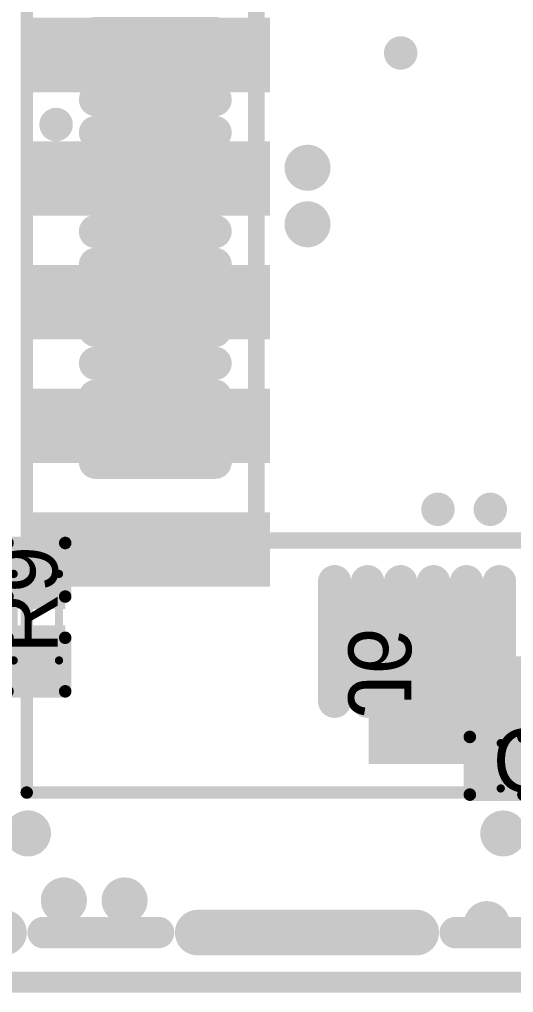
# Model space of a CAD drawing. Extents: x 722 to 1072, y 754 to 1061.
# Drawn here: x 746.08 to 752.07, y 1012.47 to 1024.28 of the extents above; entities that cross this region are included whole.
import ezdxf

# ---------------------------------------------------------------- set-up
doc = ezdxf.new("R2010")
doc.units = 0
doc.layers.get('0').update_dxf_attribs({"linetype": 'CONTINUOUS'})
for name, color, linetype in [('BOTTOMOVERLAY', 54, 'CONTINUOUS'), ('BOTTOMPASTE', 16, 'CONTINUOUS'), ('BOTTOMSOLDER', 6, 'CONTINUOUS'), ('KEEPOUTLAYER', 6, 'CONTINUOUS'), ('MECHANICAL13', 56, 'CONTINUOUS'), ('MULTILAYER', 9, 'CONTINUOUS'), ('TOPOVERLAY', 2, 'CONTINUOUS'), ('TOPPASTE', 8, 'CONTINUOUS'), ('TOPSOLDER', 216, 'CONTINUOUS'), ('VIAHOLELAYER', 16, 'CONTINUOUS')]:
    doc.layers.add(name, color=color, linetype=linetype)

# ---------------------------------------------------------------- blocks, each defined once
blk = doc.blocks.new('R_0402_11')
at = {"layer": 'MECHANICAL13', "const_width": 0.1}
for points in [[(-0.525, -0.275), (-0.525, 0.275)], [(0.525, 0.275), (-0.525, 0.275)], [(0.525, -0.275), (0.525, 0.275)], [(0.525, -0.275), (-0.525, -0.275)]]:
    blk.add_lwpolyline(points, dxfattribs=at)
at = {"layer": 'MECHANICAL13', "const_width": 0.05}
for points in [[(-0.55, 0.275, 1), (-0.5, 0.275, 1)], [(-0.55, 0.275, 1), (-0.5, 0.275, 1)], [(0.5, 0.275, 1), (0.55, 0.275, 1)], [(0.5, 0.275, 1), (0.55, 0.275, 1)], [(-0.55, -0.275, 1), (-0.5, -0.275, 1)], [(-0.55, -0.275, 1), (-0.5, -0.275, 1)], [(0.5, -0.275, 1), (0.55, -0.275, 1)], [(0.5, -0.275, 1), (0.55, -0.275, 1)]]:
    blk.add_lwpolyline(points, format="xyb", close=True, dxfattribs=at)
at = {"layer": 'TOPOVERLAY', "const_width": 0.152}
for points in [[(-0.9, -0.35), (-0.9, 0.35)], [(-0.25, 0.35), (-0.9, 0.35)], [(0.9, 0.35), (0.25, 0.35)], [(0.9, -0.35), (0.9, 0.35)], [(-0.25, -0.35), (-0.9, -0.35)], [(0.9, -0.35), (0.25, -0.35)]]:
    blk.add_lwpolyline(points, dxfattribs=at)
at = {"layer": 'TOPOVERLAY', "const_width": 0.0762}
for points in [[(-0.938, 0.35, 1), (-0.862, 0.35, 1)], [(-0.938, 0.35, 1), (-0.862, 0.35, 1)], [(-0.288, 0.35, 1), (-0.212, 0.35, 1)], [(0.212, 0.35, 1), (0.288, 0.35, 1)], [(0.862, 0.35, 1), (0.938, 0.35, 1)], [(0.862, 0.35, 1), (0.938, 0.35, 1)], [(-0.938, -0.35, 1), (-0.862, -0.35, 1)], [(-0.938, -0.35, 1), (-0.862, -0.35, 1)], [(-0.288, -0.35, 1), (-0.212, -0.35, 1)], [(0.212, -0.35, 1), (0.288, -0.35, 1)], [(0.862, -0.35, 1), (0.938, -0.35, 1)], [(0.862, -0.35, 1), (0.938, -0.35, 1)]]:
    blk.add_lwpolyline(points, format="xyb", close=True, dxfattribs=at)
at = {"layer": 'TOPPASTE'}
for points in [[(-0.2, -0.25), (-0.2, 0.25), (-0.8, -0.25), (-0.8, 0.25)], [(0.8, -0.25), (0.8, 0.25), (0.2, -0.25), (0.2, 0.25)]]:
    blk.add_solid(points, dxfattribs=at)
at = {"layer": 'TOPSOLDER'}
for points in [[(-0.098, -0.352), (-0.098, 0.352), (-0.902, -0.352), (-0.902, 0.352)], [(0.902, -0.352), (0.902, 0.352), (0.098, -0.352), (0.098, 0.352)]]:
    blk.add_solid(points, dxfattribs=at)
blk = doc.blocks.new('C_0402_116')
at = {"layer": 'MECHANICAL13', "const_width": 0.1}
for points in [[(-0.525, -0.275), (-0.525, 0.275)], [(-0.525, 0.275), (0.525, 0.275)], [(0.525, -0.275), (0.525, 0.275)], [(-0.525, -0.275), (0.525, -0.275)]]:
    blk.add_lwpolyline(points, dxfattribs=at)
at = {"layer": 'MECHANICAL13', "const_width": 0.05}
for points in [[(-0.55, 0.275, 1), (-0.5, 0.275, 1)], [(-0.55, 0.275, 1), (-0.5, 0.275, 1)], [(0.5, 0.275, 1), (0.55, 0.275, 1)], [(0.5, 0.275, 1), (0.55, 0.275, 1)], [(-0.55, -0.275, 1), (-0.5, -0.275, 1)], [(-0.55, -0.275, 1), (-0.5, -0.275, 1)], [(0.5, -0.275, 1), (0.55, -0.275, 1)], [(0.5, -0.275, 1), (0.55, -0.275, 1)]]:
    blk.add_lwpolyline(points, format="xyb", close=True, dxfattribs=at)
at = {"layer": 'TOPOVERLAY', "const_width": 0.152}
for points in [[(-0.9, -0.35), (-0.9, 0.35)], [(-0.9, 0.35), (-0.25, 0.35)], [(0.25, 0.35), (0.9, 0.35)], [(0.9, -0.35), (0.9, 0.35)], [(-0.9, -0.35), (-0.25, -0.35)], [(0.25, -0.35), (0.9, -0.35)]]:
    blk.add_lwpolyline(points, dxfattribs=at)
at = {"layer": 'TOPOVERLAY', "const_width": 0.0762}
for points in [[(-0.938, 0.35, 1), (-0.862, 0.35, 1)], [(-0.938, 0.35, 1), (-0.862, 0.35, 1)], [(-0.288, 0.35, 1), (-0.212, 0.35, 1)], [(0.212, 0.35, 1), (0.288, 0.35, 1)], [(0.862, 0.35, 1), (0.938, 0.35, 1)], [(0.862, 0.35, 1), (0.938, 0.35, 1)], [(-0.938, -0.35, 1), (-0.862, -0.35, 1)], [(-0.938, -0.35, 1), (-0.862, -0.35, 1)], [(-0.288, -0.35, 1), (-0.212, -0.35, 1)], [(0.212, -0.35, 1), (0.288, -0.35, 1)], [(0.862, -0.35, 1), (0.938, -0.35, 1)], [(0.862, -0.35, 1), (0.938, -0.35, 1)]]:
    blk.add_lwpolyline(points, format="xyb", close=True, dxfattribs=at)
at = {"layer": 'TOPPASTE'}
for points in [[(-0.2, -0.25), (-0.2, 0.25), (-0.8, -0.25), (-0.8, 0.25)], [(0.8, -0.25), (0.8, 0.25), (0.2, -0.25), (0.2, 0.25)]]:
    blk.add_solid(points, dxfattribs=at)
at = {"layer": 'TOPSOLDER'}
for points in [[(-0.098, -0.352), (-0.098, 0.352), (-0.902, -0.352), (-0.902, 0.352)], [(0.902, -0.352), (0.902, 0.352), (0.098, -0.352), (0.098, 0.352)]]:
    blk.add_solid(points, dxfattribs=at)
blk = doc.blocks.new('WTB_SIDE_6PIN_B_208')
at = {"layer": 'BOTTOMOVERLAY', "const_width": 0.15}
for points in [[(-1, 5.2), (-1, -1.95)], [(-1, 5.2), (12.4, 5.2)]]:
    blk.add_lwpolyline(points, dxfattribs=at)
at = {"layer": 'BOTTOMOVERLAY', "const_width": 0.0751}
blk.add_lwpolyline([(-1.038, 5.2, 1), (-0.962, 5.2, 1)], format="xyb", close=True, dxfattribs=at)
blk.add_lwpolyline([(-1.038, 5.2, 1), (-0.962, 5.2, 1)], format="xyb", close=True, dxfattribs=at)
at = {"layer": 'BOTTOMPASTE'}
for points in [[(1.6, 5.05), (1.6, 2.35), (2.3, 5.05), (2.3, 2.35)], [(3.1, 5.05), (3.1, 2.35), (3.8, 5.05), (3.8, 2.35)], [(4.6, 5.05), (4.6, 2.35), (5.3, 5.05), (5.3, 2.35)], [(6.1, 5.05), (6.1, 2.35), (6.8, 5.05), (6.8, 2.35)], [(7.6, 5.05), (7.6, 2.35), (8.3, 5.05), (8.3, 2.35)], [(-0.55, 0.95), (-0.55, -0.95), (0.55, 0.95), (0.55, -0.95)]]:
    blk.add_solid(points, dxfattribs=at)
at = {"layer": 'BOTTOMSOLDER'}
for points in [[(1.498, 5.152), (1.498, 2.248), (2.402, 5.152), (2.402, 2.248)], [(2.998, 5.152), (2.998, 2.248), (3.902, 5.152), (3.902, 2.248)], [(4.498, 5.152), (4.498, 2.248), (5.402, 5.152), (5.402, 2.248)], [(5.998, 5.152), (5.998, 2.248), (6.902, 5.152), (6.902, 2.248)], [(7.498, 5.152), (7.498, 2.248), (8.402, 5.152), (8.402, 2.248)], [(-0.652, 1.052), (-0.652, -1.052), (0.652, 1.052), (0.652, -1.052)]]:
    blk.add_solid(points, dxfattribs=at)
blk = doc.blocks.new('TQFP177P0_4_282')
at = {"layer": 'TOPOVERLAY', "const_width": 0.2}
for points in [[(9.55, -9.55), (9.55, 9.55)], [(9.55, -9.55), (-9.55, -9.55)]]:
    blk.add_lwpolyline(points, dxfattribs=at)
at = {"layer": 'TOPOVERLAY', "const_width": 0.0999}
blk.add_lwpolyline([(9.5, -9.55, 1), (9.6, -9.55, 1)], format="xyb", close=True, dxfattribs=at)
blk.add_lwpolyline([(9.5, -9.55, 1), (9.6, -9.55, 1)], format="xyb", close=True, dxfattribs=at)
at = {"layer": 'TOPPASTE', "const_width": 0.2}
for points in [[(11.5, -6.6), (10.05, -6.6)], [(11.5, -7), (10.05, -7)], [(11.5, -7.4), (10.05, -7.4)], [(11.5, -7.8), (10.05, -7.8)], [(11.5, -8.2), (10.05, -8.2)], [(11.5, -8.6), (10.05, -8.6)], [(3.4, -10.05), (3.4, -11.5)], [(3.8, -10.05), (3.8, -11.5)], [(4.2, -10.05), (4.2, -11.5)], [(4.6, -10.05), (4.6, -11.5)], [(5, -10.05), (5, -11.5)], [(5.4, -10.05), (5.4, -11.5)], [(5.8, -10.05), (5.8, -11.5)], [(6.2, -10.05), (6.2, -11.5)], [(6.6, -10.05), (6.6, -11.5)], [(7, -10.05), (7, -11.5)], [(7.4, -10.05), (7.4, -11.5)], [(7.8, -10.05), (7.8, -11.5)], [(8.2, -10.05), (8.2, -11.5)], [(8.6, -10.05), (8.6, -11.5)]]:
    blk.add_lwpolyline(points, dxfattribs=at)
at = {"layer": 'TOPPASTE', "const_width": 0.0999}
for points in [[(10, -6.6, 1), (10.1, -6.6, 1)], [(11.45, -6.6, 1), (11.55, -6.6, 1)], [(10, -7, 1), (10.1, -7, 1)], [(11.45, -7, 1), (11.55, -7, 1)], [(10, -7.4, 1), (10.1, -7.4, 1)], [(11.45, -7.4, 1), (11.55, -7.4, 1)], [(10, -7.8, 1), (10.1, -7.8, 1)], [(11.45, -7.8, 1), (11.55, -7.8, 1)], [(10, -8.2, 1), (10.1, -8.2, 1)], [(11.45, -8.2, 1), (11.55, -8.2, 1)], [(10, -8.6, 1), (10.1, -8.6, 1)], [(11.45, -8.6, 1), (11.55, -8.6, 1)], [(3.35, -10.05, 1), (3.45, -10.05, 1)], [(3.75, -10.05, 1), (3.85, -10.05, 1)], [(4.15, -10.05, 1), (4.25, -10.05, 1)], [(4.55, -10.05, 1), (4.65, -10.05, 1)], [(4.95, -10.05, 1), (5.05, -10.05, 1)], [(5.35, -10.05, 1), (5.45, -10.05, 1)], [(5.75, -10.05, 1), (5.85, -10.05, 1)], [(6.15, -10.05, 1), (6.25, -10.05, 1)], [(6.55, -10.05, 1), (6.65, -10.05, 1)], [(6.95, -10.05, 1), (7.05, -10.05, 1)], [(7.35, -10.05, 1), (7.45, -10.05, 1)], [(7.75, -10.05, 1), (7.85, -10.05, 1)], [(8.15, -10.05, 1), (8.25, -10.05, 1)], [(8.55, -10.05, 1), (8.65, -10.05, 1)], [(3.35, -11.5, 1), (3.45, -11.5, 1)], [(3.75, -11.5, 1), (3.85, -11.5, 1)], [(4.15, -11.5, 1), (4.25, -11.5, 1)], [(4.55, -11.5, 1), (4.65, -11.5, 1)], [(4.95, -11.5, 1), (5.05, -11.5, 1)], [(5.35, -11.5, 1), (5.45, -11.5, 1)], [(5.75, -11.5, 1), (5.85, -11.5, 1)], [(6.15, -11.5, 1), (6.25, -11.5, 1)], [(6.55, -11.5, 1), (6.65, -11.5, 1)], [(6.95, -11.5, 1), (7.05, -11.5, 1)], [(7.35, -11.5, 1), (7.45, -11.5, 1)], [(7.75, -11.5, 1), (7.85, -11.5, 1)], [(8.15, -11.5, 1), (8.25, -11.5, 1)], [(8.55, -11.5, 1), (8.65, -11.5, 1)]]:
    blk.add_lwpolyline(points, format="xyb", close=True, dxfattribs=at)
at = {"layer": 'TOPSOLDER', "const_width": 0.403}
for points in [[(11.5, -6.6), (10.05, -6.6)], [(11.5, -7), (10.05, -7)], [(11.5, -7.4), (10.05, -7.4)], [(11.5, -7.8), (10.05, -7.8)], [(11.5, -8.2), (10.05, -8.2)], [(11.5, -8.6), (10.05, -8.6)], [(3.4, -10.05), (3.4, -11.5)], [(3.8, -10.05), (3.8, -11.5)], [(4.2, -10.05), (4.2, -11.5)], [(4.6, -10.05), (4.6, -11.5)], [(5, -10.05), (5, -11.5)], [(5.4, -10.05), (5.4, -11.5)], [(5.8, -10.05), (5.8, -11.5)], [(6.2, -10.05), (6.2, -11.5)], [(6.6, -10.05), (6.6, -11.5)], [(7, -10.05), (7, -11.5)], [(7.4, -10.05), (7.4, -11.5)], [(7.8, -10.05), (7.8, -11.5)], [(8.2, -10.05), (8.2, -11.5)], [(8.6, -10.05), (8.6, -11.5)]]:
    blk.add_lwpolyline(points, dxfattribs=at)
at = {"layer": 'TOPSOLDER', "const_width": 0.202}
for points in [[(9.949, -6.6, 1), (10.151, -6.6, 1)], [(11.399, -6.6, 1), (11.601, -6.6, 1)], [(9.949, -7, 1), (10.151, -7, 1)], [(11.399, -7, 1), (11.601, -7, 1)], [(9.949, -7.4, 1), (10.151, -7.4, 1)], [(11.399, -7.4, 1), (11.601, -7.4, 1)], [(9.949, -7.8, 1), (10.151, -7.8, 1)], [(11.399, -7.8, 1), (11.601, -7.8, 1)], [(9.949, -8.2, 1), (10.151, -8.2, 1)], [(11.399, -8.2, 1), (11.601, -8.2, 1)], [(9.949, -8.6, 1), (10.151, -8.6, 1)], [(11.399, -8.6, 1), (11.601, -8.6, 1)], [(3.299, -10.05, 1), (3.501, -10.05, 1)], [(3.699, -10.05, 1), (3.901, -10.05, 1)], [(4.099, -10.05, 1), (4.301, -10.05, 1)], [(4.499, -10.05, 1), (4.701, -10.05, 1)], [(4.899, -10.05, 1), (5.101, -10.05, 1)], [(5.299, -10.05, 1), (5.501, -10.05, 1)], [(5.699, -10.05, 1), (5.901, -10.05, 1)], [(6.099, -10.05, 1), (6.301, -10.05, 1)], [(6.499, -10.05, 1), (6.701, -10.05, 1)], [(6.899, -10.05, 1), (7.101, -10.05, 1)], [(7.299, -10.05, 1), (7.501, -10.05, 1)], [(7.699, -10.05, 1), (7.901, -10.05, 1)], [(8.099, -10.05, 1), (8.301, -10.05, 1)], [(8.499, -10.05, 1), (8.701, -10.05, 1)], [(3.299, -11.5, 1), (3.501, -11.5, 1)], [(3.699, -11.5, 1), (3.901, -11.5, 1)], [(4.099, -11.5, 1), (4.301, -11.5, 1)], [(4.499, -11.5, 1), (4.701, -11.5, 1)], [(4.899, -11.5, 1), (5.101, -11.5, 1)], [(5.299, -11.5, 1), (5.501, -11.5, 1)], [(5.699, -11.5, 1), (5.901, -11.5, 1)], [(6.099, -11.5, 1), (6.301, -11.5, 1)], [(6.499, -11.5, 1), (6.701, -11.5, 1)], [(6.899, -11.5, 1), (7.101, -11.5, 1)], [(7.299, -11.5, 1), (7.501, -11.5, 1)], [(7.699, -11.5, 1), (7.901, -11.5, 1)], [(8.099, -11.5, 1), (8.301, -11.5, 1)], [(8.499, -11.5, 1), (8.701, -11.5, 1)]]:
    blk.add_lwpolyline(points, format="xyb", close=True, dxfattribs=at)

msp = doc.modelspace()

# ---------------------------------------------------------------- linework, layer by layer
at = {"layer": 'KEEPOUTLAYER', "const_width": 0.254}
msp.add_lwpolyline([(726.163, 1012.599), (790.363, 1012.599)], dxfattribs=at)
at = {"layer": 'MULTILAYER'}
for points, const_width in [([(750.598, 1023.872, 1), (750.801, 1023.872, 1)], 0.203), ([(746.418, 1023.003, 1), (746.621, 1023.003, 1)], 0.203), ([(749.43, 1022.479, 1), (749.709, 1022.479, 1)], 0.279), ([(749.43, 1021.793, 1), (749.709, 1021.793, 1)], 0.279), ([(751.05, 1018.335, 1), (751.253, 1018.335, 1)], 0.203), ([(751.685, 1018.335, 1), (751.888, 1018.335, 1)], 0.203), ([(746.038, 1014.402, 1), (746.318, 1014.402, 1)], 0.279), ([(751.804, 1014.402, 1), (752.083, 1014.402, 1)], 0.279), ([(746.474, 1013.589, 1), (746.754, 1013.589, 1)], 0.279), ([(747.211, 1013.589, 1), (747.49, 1013.589, 1)], 0.279), ([(751.605, 1013.302, 1), (751.884, 1013.302, 1)], 0.279)]:
    msp.add_lwpolyline(points, format="xyb", close=True, dxfattribs=dict(at, const_width=const_width))
at = {"layer": 'TOPOVERLAY', "const_width": 0.381}
for points in [[(746.363, 1013.199), (747.763, 1013.199)], [(751.363, 1013.199), (754.363, 1013.199)]]:
    msp.add_lwpolyline(points, dxfattribs=at)
at = {"layer": 'TOPOVERLAY', "const_width": 0.191}
for points in [[(746.267, 1013.199, 1), (746.458, 1013.199, 1)], [(747.667, 1013.199, 1), (747.858, 1013.199, 1)], [(751.267, 1013.199, 1), (751.458, 1013.199, 1)]]:
    msp.add_lwpolyline(points, format="xyb", close=True, dxfattribs=at)
at = {"layer": 'TOPPASTE', "const_width": 0.35}
msp.add_lwpolyline([(750.888, 1013.199), (748.238, 1013.199)], dxfattribs=at)
at = {"layer": 'TOPPASTE', "const_width": 0.175}
for points in [[(748.15, 1013.199, 1), (748.325, 1013.199, 1)], [(750.8, 1013.199, 1), (750.975, 1013.199, 1)]]:
    msp.add_lwpolyline(points, format="xyb", close=True, dxfattribs=at)
at = {"layer": 'TOPSOLDER', "const_width": 0.553}
for points in [[(745.888, 1013.199), (744.238, 1013.199)], [(750.888, 1013.199), (748.238, 1013.199)]]:
    msp.add_lwpolyline(points, dxfattribs=at)
at = {"layer": 'TOPSOLDER', "const_width": 0.277}
for points in [[(745.749, 1013.199, 1), (746.026, 1013.199, 1)], [(748.099, 1013.199, 1), (748.376, 1013.199, 1)], [(750.749, 1013.199, 1), (751.026, 1013.199, 1)]]:
    msp.add_lwpolyline(points, format="xyb", close=True, dxfattribs=at)
at = {"layer": 'VIAHOLELAYER'}
for points, const_width in [([(750.649, 1023.872, 1), (750.75, 1023.872, 1)], 0.102), ([(746.469, 1023.003, 1), (746.57, 1023.003, 1)], 0.102), ([(749.493, 1022.479, 1), (749.646, 1022.479, 1)], 0.152), ([(749.493, 1021.793, 1), (749.646, 1021.793, 1)], 0.152), ([(751.101, 1018.335, 1), (751.203, 1018.335, 1)], 0.102), ([(751.736, 1018.335, 1), (751.838, 1018.335, 1)], 0.102), ([(746.102, 1014.402, 1), (746.254, 1014.402, 1)], 0.152), ([(751.868, 1014.402, 1), (752.02, 1014.402, 1)], 0.152), ([(746.538, 1013.589, 1), (746.69, 1013.589, 1)], 0.152), ([(747.274, 1013.589, 1), (747.427, 1013.589, 1)], 0.152), ([(751.668, 1013.302, 1), (751.821, 1013.302, 1)], 0.152)]:
    msp.add_lwpolyline(points, format="xyb", close=True, dxfattribs=dict(at, const_width=const_width))

# ---------------------------------------------------------------- block references
for name, p, rotation in [('TQFP177P0_4_282', (758.498, 1027.506), 270), ('WTB_SIDE_6PIN_B_208', (751.363, 1015.898), 90), ('R_0402_11', (746.28, 1017.026), 270), ('C_0402_116', (752.438, 1015.223), 360)]:
    msp.add_blockref(name, p, dxfattribs=dict(rotation=rotation))

# ---------------------------------------------------------------- texts
at = {"layer": 'BOTTOMOVERLAY', "text_generation_flag": 2}
msp.add_text('J6', height=0.762, rotation=270, dxfattribs=at).set_placement((750.065, 1015.82))
at = {"layer": 'TOPOVERLAY'}
msp.add_text('R9', height=0.762, rotation=90, dxfattribs=at).set_placement((746.538, 1016.586))
msp.add_text('C17', height=0.762, dxfattribs=at).set_placement((751.817, 1014.906))

doc.saveas('drawing.dxf')
